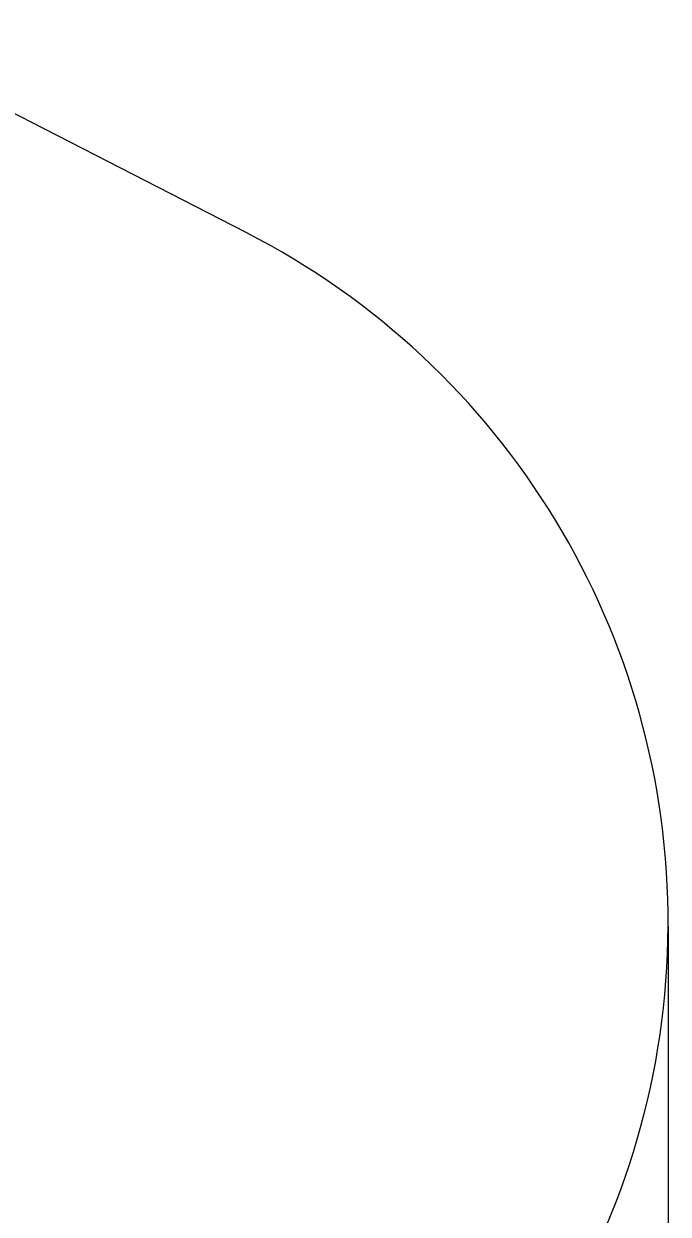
# Model space of a CAD drawing. Header units: millimetres. Extents: x -3085 to 3206, y -2400 to 2360.
# Drawn here: x 1711 to 3206, y -403 to 2360 of the extents above; entities that cross this region are included whole.
import ezdxf

# ---------------------------------------------------------------- set-up
doc = ezdxf.new("R2010")
doc.units = ezdxf.units.MM
doc.layers.add('DIKOM_ЗОНА', color=90, linetype='Continuous')
doc.layers.add('DIKOM_РАЗМЕР_ЗОНА', color=7, linetype='Continuous')
doc.styles.add('style1', font='arialbd.ttf', dxfattribs={"width": 0.8})
doc.dimstyles.new('1-50', dxfattribs={"dimtxt": 300, "dimasz": 200, "dimexe": 100, "dimexo": 0, "dimgap": 100, "dimtad": 1, "dimtoh": 1, "dimtxsty": 'style1', "dimcen": 200, "dimclrd": 7, "dimclre": 7, "dimclrt": 7, "dimadec": 1, "dimazin": 2, "dimtfac": 1, "dimtmove": 0, "dimatfit": 2, "dimfxl": 0, "dimlwd": 25, "dimlwe": 18, "dimarcsym": 0})

# ---------------------------------------------------------------- blocks, each defined once
blk = doc.blocks.new('*D2')
at = {"layer": 'Defpoints', "color": 0, "transparency": 16777216}
for p in [(-2429.7, 1360.4), (3205.7, 264.8), (-2429.7, -2299.7)]:
    blk.add_point(p, dxfattribs=at)
at = {"layer": 'DIKOM_РАЗМЕР_ЗОНА', "color": 7, "lineweight": 18, "transparency": 16777216}
for p, q in [((-2429.7, 1360.4), (-2429.7, -2399.7)), ((3205.7, 264.8), (3205.7, -2399.7))]:
    blk.add_line(p, q, dxfattribs=at)
at = {"layer": 'DIKOM_РАЗМЕР_ЗОНА', "color": 7, "lineweight": 25, "transparency": 16777216}
blk.add_line((3005.7, -2299.7), (-2229.7, -2299.7), dxfattribs=at)
at = {"layer": 'DIKOM_РАЗМЕР_ЗОНА', "color": 7, "transparency": 16777216}
for points in [[(-2229.7, -2266.4), (-2229.7, -2333), (-2429.7, -2299.7)], [(3005.7, -2266.4), (3005.7, -2333), (3205.7, -2299.7)]]:
    blk.add_solid(points, dxfattribs=at)
at = {"layer": 'DIKOM_РАЗМЕР_ЗОНА', "color": 7, "transparency": 16777216, "insert": (284.3, -2046.5), "char_height": 300, "attachment_point": 5, "style": 'style1'}
blk.add_mtext('{\\fArial|b0|i0|c204|p34;5590}', dxfattribs=at)

msp = doc.modelspace()

# ---------------------------------------------------------------- linework, layer by layer
at = {"layer": 'DIKOM_ЗОНА', "color": 3, "lineweight": 15}
msp.add_lwpolyline([(2227.376, 1875.563), (1497.244, 2250.175, 0.11907125), (1040.748, 2360.45), (-1429.712, 2360.45, 0.41421356), (-2429.712, 1360.45), (-2429.712, -811.55, 0.41421356), (-1429.712, -1811.55), (1023.448, -1811.55, 0.11645105), (1470.723, -1705.947), (2210.777, -1335.857, 0.61442134)], format="xyb", close=True, dxfattribs=at)

# ---------------------------------------------------------------- dimensions: what is measured, and where the dimension line sits
at = {"layer": 'DIKOM_РАЗМЕР_ЗОНА'}
dim = msp.add_linear_dim(base=(-2429.712, -2299.71), p1=(3205.659, 264.753), p2=(-2429.712, 1360.45), angle=180, text='{\\fArial|b0|i0|c204|p34;5590}', dimstyle='1-50', dxfattribs=at)
dim.commit()
dim.dimension.update_dxf_attribs({"geometry": '*D2', "text_midpoint": (284.331, -2299.71), "dimtype": 160})

doc.saveas('drawing.dxf')
